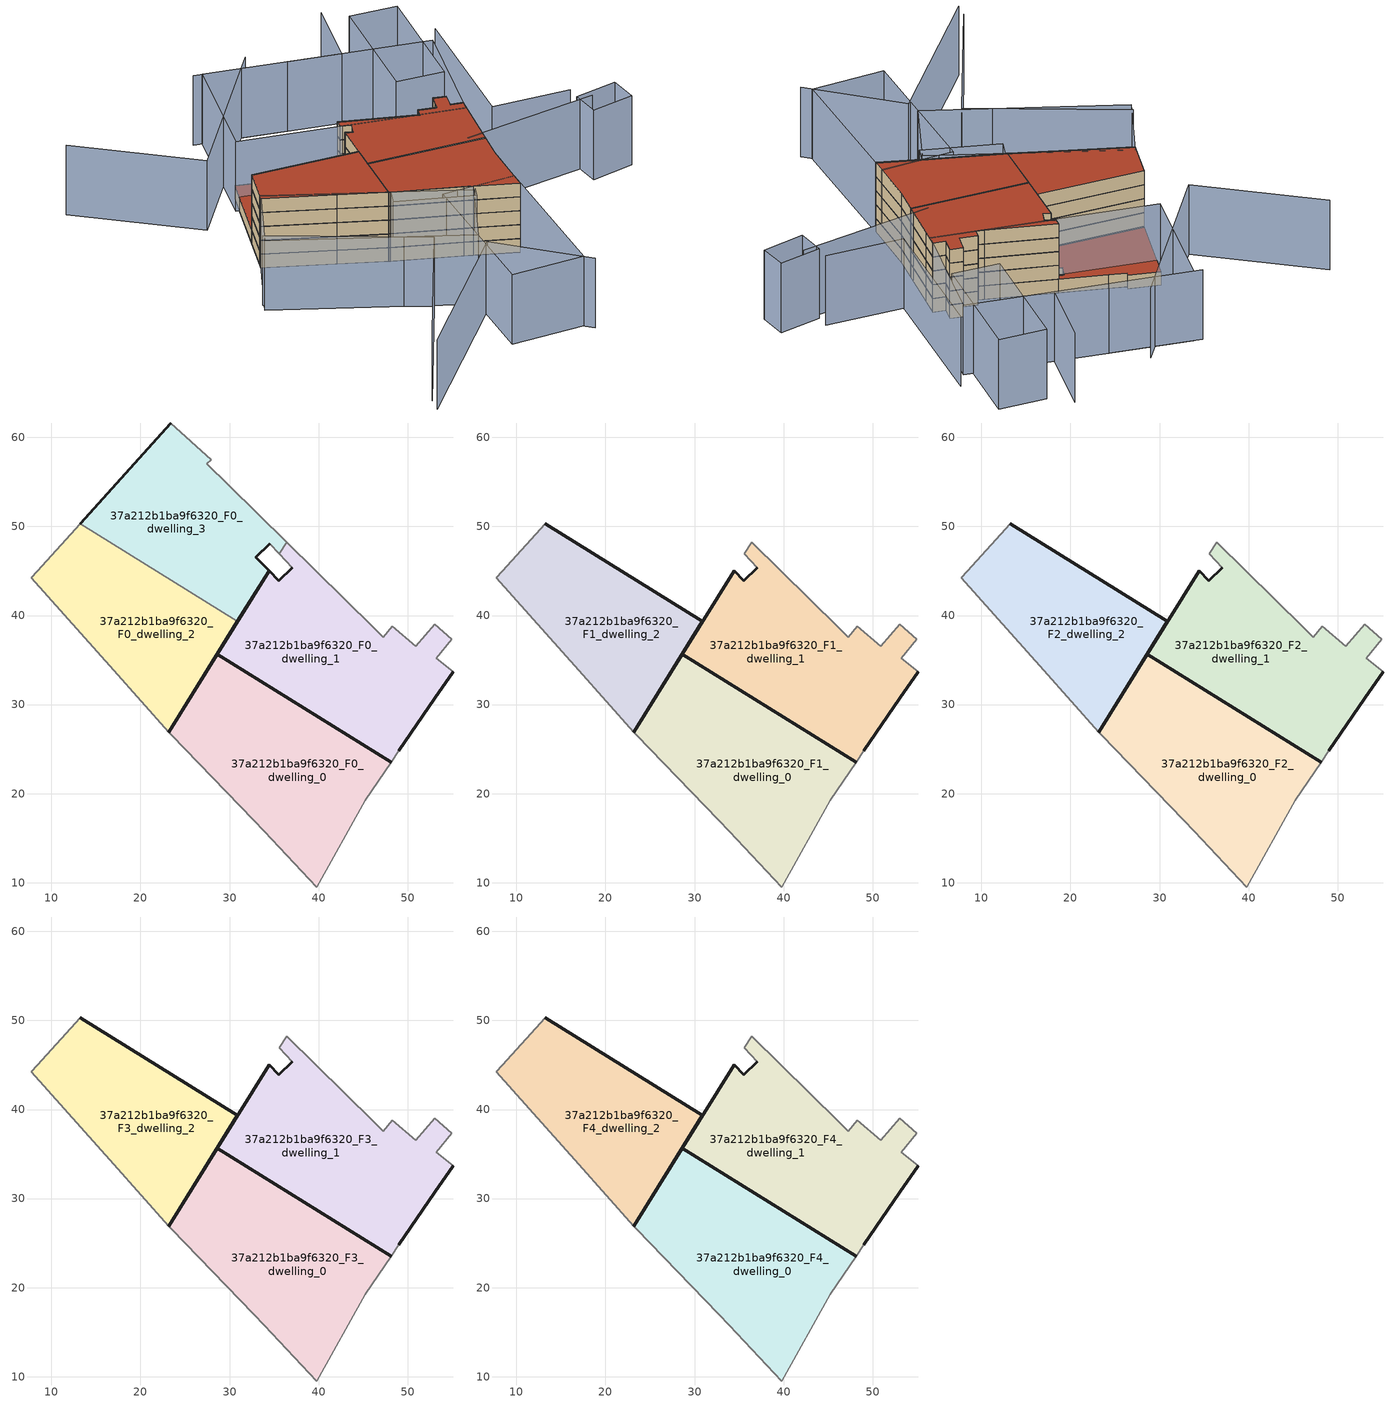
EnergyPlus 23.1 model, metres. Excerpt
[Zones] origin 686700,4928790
37a212b1ba9f6320_F0_dwelling_0
 floor ground (EU_floor_Construction): 39.77,9.52 45.21,19.27 48.15,23.55 28.62,35.67 23.18,26.9 23.45,26.6 32.73,16.99 33.89,15.79 z0
 wall outside (EU_wall_Construction): 23.18,26.9 28.62,35.67 48.15,23.55 z0:3
 wall adiabatic (EU_wall_Construction): 48.15,23.55 45.21,19.27 39.77,9.52 33.89,15.79 32.73,16.99 23.45,26.6 23.18,26.9 z0:3
37a212b1ba9f6320_F0_dwelling_1
 floor ground (EU_floor_Construction): 49,24.79 53.06,30.7 55.1,33.68 53.23,35.19 54.98,37.34 53.02,39 51.97,37.78 50.92,36.56 48.29,38.81 47.24,37.57 46.17,38.63 36.42,48.22 35.6,46.91 37.06,45.38 35.52,43.91 34.44,45.04 28.62,35.67 48.15,23.55 z0
 wall outside (EU_wall_Construction): 55.1,33.68 53.06,30.7 49,24.79 / 48.15,23.55 28.62,35.67 34.44,45.04 35.52,43.91 37.06,45.38 z0:3
 wall adiabatic (EU_wall_Construction): 37.06,45.38 35.6,46.91 36.41,48.22 / 36.42,48.22 46.17,38.63 47.24,37.57 48.29,38.81 50.92,36.56 51.97,37.78 53.02,39 54.98,37.34 53.23,35.19 55.1,33.68 / 49,24.79 48.15,23.55 z0:3
37a212b1ba9f6320_F0_dwelling_2
 floor ground (EU_floor_Construction): 23.18,26.9 30.89,39.33 13.21,50.3 8.42,44.97 7.75,44.22 16.99,33.86 z0
 wall outside (EU_wall_Construction): 30.89,39.33 23.18,26.9 z0:3
 wall adiabatic (EU_wall_Construction): 23.18,26.9 16.99,33.86 7.75,44.22 8.42,44.97 13.21,50.3 z0:3
 wall to 37a212b1ba9f6320_F0_dwelling_3 (EU_wall_Construction): 13.21,50.3 30.89,39.33 z0:3
37a212b1ba9f6320_F0_dwelling_3
 floor ground (EU_floor_Construction): 30.89,39.33 34.44,45.04 32.97,46.56 34.52,48.04 35.6,46.91 36.42,48.22 29.89,54.64 27.46,57.03 27.97,57.48 23.38,61.61 13.21,50.3 z0
 wall outside (EU_wall_Construction): 34.52,48.04 32.97,46.56 34.44,45.04 30.89,39.33 / 13.21,50.3 23.38,61.61 z0:3
 wall adiabatic (EU_wall_Construction): 23.38,61.61 27.97,57.48 27.46,57.03 29.89,54.64 36.42,48.22 35.6,46.91 34.52,48.04 z0:3
 roof outside (EU_roof_Construction): 27.97,57.48 27.46,57.03 29.89,54.64 36.42,48.22 35.6,46.91 34.52,48.04 32.97,46.56 34.44,45.04 30.89,39.33 13.21,50.3 23.38,61.61 z3
37a212b1ba9f6320_F1_dwelling_0
 floor to 37a212b1ba9f6320_F0_dwelling_0 (EU_floor_Construction): 39.77,9.52 45.21,19.27 48.15,23.55 28.62,35.67 23.18,26.9 23.45,26.6 32.73,16.99 33.88,15.79 z3
 wall outside (EU_wall_Construction): 23.18,26.9 28.62,35.67 48.15,23.55 z3:6
 wall adiabatic (EU_wall_Construction): 48.15,23.55 45.21,19.27 39.77,9.52 33.89,15.79 32.73,16.99 23.45,26.6 23.18,26.9 z3:6
37a212b1ba9f6320_F1_dwelling_1
 floor to 37a212b1ba9f6320_F0_dwelling_1 (EU_floor_Construction): 49,24.79 53.06,30.7 55.1,33.68 53.23,35.19 54.98,37.34 53.02,39 51.97,37.78 50.92,36.56 48.29,38.81 47.24,37.57 46.17,38.63 36.42,48.22 35.6,46.91 37.06,45.38 35.52,43.91 34.44,45.04 28.62,35.67 48.15,23.55 z3
 wall outside (EU_wall_Construction): 55.1,33.68 53.06,30.7 49,24.79 / 48.15,23.55 28.62,35.67 34.44,45.04 35.52,43.91 37.06,45.38 z3:6
 wall adiabatic (EU_wall_Construction): 37.06,45.38 35.6,46.91 36.42,48.22 46.17,38.63 47.24,37.57 48.29,38.81 50.92,36.56 51.97,37.78 53.02,39 54.98,37.34 53.23,35.19 55.1,33.68 / 49,24.79 48.15,23.55 z3:6
37a212b1ba9f6320_F1_dwelling_2
 floor to 37a212b1ba9f6320_F0_dwelling_2 (EU_floor_Construction): 23.18,26.9 30.89,39.33 13.21,50.3 8.42,44.97 7.75,44.22 16.99,33.86 z3
 wall outside (EU_wall_Construction): 13.21,50.3 30.89,39.33 23.18,26.9 z3:6
 wall adiabatic (EU_wall_Construction): 23.18,26.9 16.99,33.86 7.75,44.22 8.42,44.97 13.21,50.3 z3:6
37a212b1ba9f6320_F2_dwelling_0
 floor to 37a212b1ba9f6320_F1_dwelling_0 (EU_floor_Construction): 39.77,9.52 45.21,19.27 48.15,23.55 28.62,35.67 23.18,26.9 23.45,26.6 32.73,16.99 33.88,15.79 z6
 wall outside (EU_wall_Construction): 23.18,26.9 28.62,35.67 48.15,23.55 z6:9
 wall adiabatic (EU_wall_Construction): 48.15,23.55 45.21,19.27 39.77,9.52 33.89,15.79 32.73,16.99 23.45,26.6 23.18,26.9 z6:9
37a212b1ba9f6320_F2_dwelling_1
 floor to 37a212b1ba9f6320_F1_dwelling_1 (EU_floor_Construction): 49,24.79 53.06,30.7 55.1,33.68 53.23,35.19 54.98,37.34 53.02,39 51.97,37.78 50.92,36.56 48.29,38.81 47.24,37.57 46.17,38.63 36.42,48.22 35.6,46.91 37.06,45.38 35.52,43.91 34.44,45.04 28.62,35.67 48.15,23.55 z6
 wall outside (EU_wall_Construction): 55.1,33.68 53.06,30.7 49,24.79 / 48.15,23.55 28.62,35.67 34.44,45.04 35.52,43.91 37.06,45.38 z6:9
 wall adiabatic (EU_wall_Construction): 37.06,45.38 35.6,46.91 36.42,48.22 46.17,38.63 47.24,37.57 48.29,38.81 50.92,36.56 51.97,37.78 53.02,39 54.98,37.34 53.23,35.19 55.1,33.68 / 49,24.79 48.15,23.55 z6:9
37a212b1ba9f6320_F2_dwelling_2
 floor to 37a212b1ba9f6320_F1_dwelling_2 (EU_floor_Construction): 23.18,26.9 30.89,39.33 13.21,50.3 8.42,44.97 7.75,44.22 16.99,33.86 z6
 wall outside (EU_wall_Construction): 13.21,50.3 30.89,39.33 23.18,26.9 z6:9
 wall adiabatic (EU_wall_Construction): 23.18,26.9 16.99,33.86 7.75,44.22 8.42,44.97 13.21,50.3 z6:9
37a212b1ba9f6320_F3_dwelling_0
 floor to 37a212b1ba9f6320_F2_dwelling_0 (EU_floor_Construction): 39.77,9.52 45.21,19.27 48.15,23.55 28.62,35.67 23.18,26.9 23.45,26.6 32.73,16.99 33.88,15.79 z9
 wall outside (EU_wall_Construction): 23.18,26.9 28.62,35.67 48.15,23.55 z9:12
 wall adiabatic (EU_wall_Construction): 48.15,23.55 45.21,19.27 39.77,9.52 33.89,15.79 32.73,16.99 23.45,26.6 23.18,26.9 z9:12
37a212b1ba9f6320_F3_dwelling_1
 floor to 37a212b1ba9f6320_F2_dwelling_1 (EU_floor_Construction): 49,24.79 53.06,30.7 55.1,33.68 53.23,35.19 54.98,37.34 53.02,39 51.97,37.78 50.92,36.56 48.29,38.81 47.24,37.57 46.17,38.63 36.42,48.22 35.6,46.91 37.06,45.38 35.52,43.91 34.44,45.04 28.62,35.67 48.15,23.55 z9
 wall outside (EU_wall_Construction): 55.1,33.68 53.06,30.7 49,24.79 / 48.15,23.55 28.62,35.67 34.44,45.04 35.52,43.91 37.06,45.38 z9:12
 wall adiabatic (EU_wall_Construction): 37.06,45.38 35.6,46.91 36.42,48.22 46.17,38.63 47.24,37.57 48.29,38.81 50.92,36.56 51.97,37.78 53.02,39 54.98,37.34 53.23,35.19 55.1,33.68 / 49,24.79 48.15,23.55 z9:12
37a212b1ba9f6320_F3_dwelling_2
 floor to 37a212b1ba9f6320_F2_dwelling_2 (EU_floor_Construction): 23.18,26.9 30.89,39.33 13.21,50.3 8.42,44.97 7.75,44.22 16.99,33.86 z9
 wall outside (EU_wall_Construction): 13.21,50.3 30.89,39.33 23.18,26.9 z9:12
 wall adiabatic (EU_wall_Construction): 23.18,26.9 16.99,33.86 7.75,44.22 8.42,44.97 13.21,50.3 z9:12
37a212b1ba9f6320_F4_dwelling_0
 floor to 37a212b1ba9f6320_F3_dwelling_0 (EU_floor_Construction): 39.77,9.52 45.21,19.27 48.15,23.55 28.62,35.67 23.18,26.9 23.45,26.6 32.73,16.99 33.88,15.79 z12
 wall outside (EU_wall_Construction): 23.18,26.9 28.62,35.67 48.15,23.55 z12:15
 wall adiabatic (EU_wall_Construction): 48.15,23.55 45.21,19.27 39.77,9.52 33.89,15.79 32.73,16.99 23.45,26.6 23.18,26.9 z12:15
 roof outside (EU_roof_Construction): 48.15,23.55 45.21,19.27 39.77,9.52 33.89,15.79 32.73,16.99 23.45,26.6 23.18,26.9 28.62,35.67 z15
37a212b1ba9f6320_F4_dwelling_1
 floor to 37a212b1ba9f6320_F3_dwelling_1 (EU_floor_Construction): 49,24.79 53.06,30.7 55.1,33.68 53.23,35.19 54.98,37.34 53.02,39 51.97,37.78 50.92,36.56 48.29,38.81 47.24,37.57 46.17,38.63 36.42,48.22 35.6,46.91 37.06,45.38 35.52,43.91 34.44,45.04 28.62,35.67 48.15,23.55 z12
 wall outside (EU_wall_Construction): 55.1,33.68 53.06,30.7 49,24.79 / 48.15,23.55 28.62,35.67 34.44,45.04 35.52,43.91 37.06,45.38 z12:15
 wall adiabatic (EU_wall_Construction): 37.06,45.38 35.6,46.91 36.42,48.22 46.17,38.63 47.24,37.57 48.29,38.81 50.92,36.56 51.97,37.78 53.02,39 54.98,37.34 53.23,35.19 55.1,33.68 / 49,24.79 48.15,23.55 z12:15
 roof outside (EU_roof_Construction): 53.02,39 54.98,37.34 53.23,35.19 55.1,33.68 53.06,30.7 49,24.79 48.15,23.55 28.62,35.67 34.44,45.04 35.52,43.91 37.06,45.38 35.6,46.91 36.42,48.22 46.17,38.63 47.24,37.57 48.29,38.81 50.92,36.56 51.97,37.78 z15
37a212b1ba9f6320_F4_dwelling_2
 floor to 37a212b1ba9f6320_F3_dwelling_2 (EU_floor_Construction): 23.18,26.9 30.89,39.33 13.21,50.3 8.42,44.97 7.75,44.22 16.99,33.86 z12
 wall outside (EU_wall_Construction): 13.21,50.3 30.89,39.33 23.18,26.9 z12:15
 wall adiabatic (EU_wall_Construction): 23.18,26.9 16.99,33.86 7.75,44.22 8.42,44.97 13.21,50.3 z12:15
 roof outside (EU_roof_Construction): 30.89,39.33 23.18,26.9 16.99,33.86 7.75,44.22 8.42,44.97 13.21,50.3 z15
shading: -10.74,-9.01 20.64,2.9 / 20.64,2.9 27.83,-16.04 / 46.11,26.04 70.82,16.24 / 69.9,20.5 56.97,28.54 / 56.97,28.54 71.68,52.18 / -1.92,36.72 16.16,11.46 / 16.16,11.46 -9.15,-6.66 / 43.72,74.17 12.16,59.5 / 12.16,59.5 1.19,83.08 / 63.67,71.8 54.95,60.86 / 54.95,60.86 33.22,78.19 / 74.97,10.47 67.01,13.13 / 67.01,13.13 68.71,18.23 / 68.71,18.23 76.67,15.56 / 76.67,15.56 74.97,10.47 / 41.06,11.91 27.06,-14.02 / 27.06,-14.02 14.53,-7.26 / 14.53,-7.26 28.54,18.68 / 28.54,18.68 41.06,11.91 / 21.16,24.35 23.45,26.6 / 23.45,26.6 34.14,15.72 / 34.14,15.72 31.86,13.47 / 31.86,13.47 21.16,24.35 / 21.46,5.57 -3,35.41 / -3,35.41 8.5,44.84 / 8.5,44.84 32.96,15 / 32.96,15 21.46,5.57 / 34.57,77.11 68.29,50.22 / 68.29,50.22 53.95,32.22 / 53.95,32.22 20.22,59.11 / 20.22,59.11 34.57,77.11 / 73.62,62.16 61.2,42.44 / 61.2,42.44 53.35,47.38 / 53.35,47.38 65.77,67.1 / 65.77,67.1 73.62,62.16 z0:15
[Building]
EU S2 Campaign: North Axis=0; Terrain=City; Solar Distribution=FullExterior
[Site:Location]
Bologna: Latitude=44.5; Longitude=11.25; Time Zone=1; Elevation=37
[SizingPeriod:WeatherFileDays]
AnnualSizingPeriod: Begin Month=1; Begin Day of Month=1; End Month=12; End Day of Month=31; Day of Week for Start Day=Monday; Use Weather File Daylight Saving Period=No; Use Weather File Rain and Snow Indicators=No
[MATERIAL]
EU_InternalMass_Material: Roughness=MediumRough; Thickness=0.1; Conductivity=1; Density=1800; Specific Heat=900; Thermal Absorptance=0.9; Solar Absorptance=0.7; Visible Absorptance=0.7
[MATERIAL:NOMASS] Roughness=MediumRough; Thermal Absorptance=0.9; Solar Absorptance=0.7; Visible Absorptance=0.7
Name | Thermal Resistance
EU_wall_NoMass | 0.905828
EU_roof_NoMass | 0.37593
EU_floor_NoMass | 0.67114
[CONSTRUCTION]
EU_wall_Construction: EU_wall_NoMass
EU_roof_Construction: EU_roof_NoMass
EU_floor_Construction: EU_floor_NoMass
EU_InternalMass_Construction: EU_InternalMass_Material
[ZONE] Type=1; Multiplier=1; Ceiling Height=autocalculate; Floor Area=autocalculate; Part of Total Floor Area=Yes
Name | Volume
37a212b1ba9f6320_F0_dwelling_0 | 913.439
37a212b1ba9f6320_F1_dwelling_0; 37a212b1ba9f6320_F2_dwelling_0; 37a212b1ba9f6320_F3_dwelling_0; 37a212b1ba9f6320_F4_dwelling_0 | 913.44
37a212b1ba9f6320_F0_dwelling_1 | 913.422
37a212b1ba9f6320_F1_dwelling_1; 37a212b1ba9f6320_F2_dwelling_1; 37a212b1ba9f6320_F3_dwelling_1; 37a212b1ba9f6320_F4_dwelling_1 | 913.42
37a212b1ba9f6320_F0_dwelling_2 | 739.003
37a212b1ba9f6320_F1_dwelling_2; 37a212b1ba9f6320_F2_dwelling_2; 37a212b1ba9f6320_F3_dwelling_2; 37a212b1ba9f6320_F4_dwelling_2 | 739.004
37a212b1ba9f6320_F0_dwelling_3 | 738.944
[INTERNALMASS] Construction=EU_InternalMass_Construction
Name | Zone or ZoneList | Surface Area
37a212b1ba9f6320_F0_dwelling_0_EU_InternalMass | 37a212b1ba9f6320_F0_dwelling_0 | 304.48
37a212b1ba9f6320_F0_dwelling_1_EU_InternalMass | 37a212b1ba9f6320_F0_dwelling_1 | 304.474
37a212b1ba9f6320_F0_dwelling_2_EU_InternalMass | 37a212b1ba9f6320_F0_dwelling_2 | 246.334
37a212b1ba9f6320_F0_dwelling_3_EU_InternalMass | 37a212b1ba9f6320_F0_dwelling_3 | 246.315
37a212b1ba9f6320_F1_dwelling_0_EU_InternalMass | 37a212b1ba9f6320_F1_dwelling_0 | 367.186
37a212b1ba9f6320_F1_dwelling_1_EU_InternalMass | 37a212b1ba9f6320_F1_dwelling_1 | 283.773
37a212b1ba9f6320_F1_dwelling_2_EU_InternalMass | 37a212b1ba9f6320_F1_dwelling_2 | 450.64
37a212b1ba9f6320_F2_dwelling_0_EU_InternalMass | 37a212b1ba9f6320_F2_dwelling_0 | 367.186
37a212b1ba9f6320_F2_dwelling_1_EU_InternalMass | 37a212b1ba9f6320_F2_dwelling_1 | 283.773
37a212b1ba9f6320_F2_dwelling_2_EU_InternalMass | 37a212b1ba9f6320_F2_dwelling_2 | 450.64
37a212b1ba9f6320_F3_dwelling_0_EU_InternalMass | 37a212b1ba9f6320_F3_dwelling_0 | 367.186
37a212b1ba9f6320_F3_dwelling_1_EU_InternalMass | 37a212b1ba9f6320_F3_dwelling_1 | 283.773
37a212b1ba9f6320_F3_dwelling_2_EU_InternalMass | 37a212b1ba9f6320_F3_dwelling_2 | 450.64
37a212b1ba9f6320_F4_dwelling_0_EU_InternalMass | 37a212b1ba9f6320_F4_dwelling_0 | 367.186
37a212b1ba9f6320_F4_dwelling_1_EU_InternalMass | 37a212b1ba9f6320_F4_dwelling_1 | 283.773
37a212b1ba9f6320_F4_dwelling_2_EU_InternalMass | 37a212b1ba9f6320_F4_dwelling_2 | 450.64
[OTHEREQUIPMENT] Fuel Type=Electricity; Design Level Calculation Method=Watts/Area; Power per Zone Floor Area=1; Fraction Latent=0; Fraction Radiant=0; Fraction Lost=0; Carbon Dioxide Generation Rate=0; EndUse Subcategory=EU_Step8_InternalGains
Name | Zone or ZoneList or Space or SpaceList | Schedule
EU_Step8_InternalGain_37a212b1ba9f6320_F0_dwelling_0_f000 | 37a212b1ba9f6320_F0_dwelling_0 | EU_Step8_GainSchedule_37a212b1ba9f6320_F0_dwelling_0_f000
EU_Step8_InternalGain_37a212b1ba9f6320_F0_dwelling_1_f000 | 37a212b1ba9f6320_F0_dwelling_1 | EU_Step8_GainSchedule_37a212b1ba9f6320_F0_dwelling_1_f000
EU_Step8_InternalGain_37a212b1ba9f6320_F0_dwelling_2_f000 | 37a212b1ba9f6320_F0_dwelling_2 | EU_Step8_GainSchedule_37a212b1ba9f6320_F0_dwelling_2_f000
EU_Step8_InternalGain_37a212b1ba9f6320_F0_dwelling_3_f000 | 37a212b1ba9f6320_F0_dwelling_3 | EU_Step8_GainSchedule_37a212b1ba9f6320_F0_dwelling_3_f000
EU_Step8_InternalGain_37a212b1ba9f6320_F1_dwelling_0_f000 | 37a212b1ba9f6320_F1_dwelling_0 | EU_Step8_GainSchedule_37a212b1ba9f6320_F1_dwelling_0_f000
EU_Step8_InternalGain_37a212b1ba9f6320_F1_dwelling_1_f000 | 37a212b1ba9f6320_F1_dwelling_1 | EU_Step8_GainSchedule_37a212b1ba9f6320_F1_dwelling_1_f000
EU_Step8_InternalGain_37a212b1ba9f6320_F1_dwelling_2_f000 | 37a212b1ba9f6320_F1_dwelling_2 | EU_Step8_GainSchedule_37a212b1ba9f6320_F1_dwelling_2_f000
EU_Step8_InternalGain_37a212b1ba9f6320_F2_dwelling_0_f000 | 37a212b1ba9f6320_F2_dwelling_0 | EU_Step8_GainSchedule_37a212b1ba9f6320_F2_dwelling_0_f000
EU_Step8_InternalGain_37a212b1ba9f6320_F2_dwelling_1_f000 | 37a212b1ba9f6320_F2_dwelling_1 | EU_Step8_GainSchedule_37a212b1ba9f6320_F2_dwelling_1_f000
EU_Step8_InternalGain_37a212b1ba9f6320_F2_dwelling_2_f000 | 37a212b1ba9f6320_F2_dwelling_2 | EU_Step8_GainSchedule_37a212b1ba9f6320_F2_dwelling_2_f000
EU_Step8_InternalGain_37a212b1ba9f6320_F3_dwelling_0_f000 | 37a212b1ba9f6320_F3_dwelling_0 | EU_Step8_GainSchedule_37a212b1ba9f6320_F3_dwelling_0_f000
EU_Step8_InternalGain_37a212b1ba9f6320_F3_dwelling_1_f000 | 37a212b1ba9f6320_F3_dwelling_1 | EU_Step8_GainSchedule_37a212b1ba9f6320_F3_dwelling_1_f000
EU_Step8_InternalGain_37a212b1ba9f6320_F3_dwelling_2_f000 | 37a212b1ba9f6320_F3_dwelling_2 | EU_Step8_GainSchedule_37a212b1ba9f6320_F3_dwelling_2_f000
EU_Step8_InternalGain_37a212b1ba9f6320_F4_dwelling_0_f000 | 37a212b1ba9f6320_F4_dwelling_0 | EU_Step8_GainSchedule_37a212b1ba9f6320_F4_dwelling_0_f000
EU_Step8_InternalGain_37a212b1ba9f6320_F4_dwelling_1_f000 | 37a212b1ba9f6320_F4_dwelling_1 | EU_Step8_GainSchedule_37a212b1ba9f6320_F4_dwelling_1_f000
EU_Step8_InternalGain_37a212b1ba9f6320_F4_dwelling_2_f000 | 37a212b1ba9f6320_F4_dwelling_2 | EU_Step8_GainSchedule_37a212b1ba9f6320_F4_dwelling_2_f000
[ZONEVENTILATION:DESIGNFLOWRATE] Schedule=EU_AlwaysOn; Design Flow Rate Calculation Method=AirChanges/Hour; Air Changes per Hour=0.73129; Ventilation Type=Natural; Fan Pressure Rise=0; Fan Total Efficiency=1; Constant Term Coefficient=1; Temperature Term Coefficient=0; Velocity Term Coefficient=0; Velocity Squared Term Coefficient=0; Minimum Indoor Temperature=-100; Maximum Indoor Temperature=100; Delta Temperature=-100; Minimum Outdoor Temperature=-100; Maximum Outdoor Temperature=100; Maximum Wind Speed=40
Name | Zone or ZoneList or Space or SpaceList
EU_ConstantAir_37a212b1ba9f6320_F0_dwelling_0 | 37a212b1ba9f6320_F0_dwelling_0
EU_ConstantAir_37a212b1ba9f6320_F0_dwelling_1 | 37a212b1ba9f6320_F0_dwelling_1
EU_ConstantAir_37a212b1ba9f6320_F0_dwelling_2 | 37a212b1ba9f6320_F0_dwelling_2
EU_ConstantAir_37a212b1ba9f6320_F0_dwelling_3 | 37a212b1ba9f6320_F0_dwelling_3
EU_ConstantAir_37a212b1ba9f6320_F1_dwelling_0 | 37a212b1ba9f6320_F1_dwelling_0
EU_ConstantAir_37a212b1ba9f6320_F1_dwelling_1 | 37a212b1ba9f6320_F1_dwelling_1
EU_ConstantAir_37a212b1ba9f6320_F1_dwelling_2 | 37a212b1ba9f6320_F1_dwelling_2
EU_ConstantAir_37a212b1ba9f6320_F2_dwelling_0 | 37a212b1ba9f6320_F2_dwelling_0
EU_ConstantAir_37a212b1ba9f6320_F2_dwelling_1 | 37a212b1ba9f6320_F2_dwelling_1
EU_ConstantAir_37a212b1ba9f6320_F2_dwelling_2 | 37a212b1ba9f6320_F2_dwelling_2
EU_ConstantAir_37a212b1ba9f6320_F3_dwelling_0 | 37a212b1ba9f6320_F3_dwelling_0
EU_ConstantAir_37a212b1ba9f6320_F3_dwelling_1 | 37a212b1ba9f6320_F3_dwelling_1
EU_ConstantAir_37a212b1ba9f6320_F3_dwelling_2 | 37a212b1ba9f6320_F3_dwelling_2
EU_ConstantAir_37a212b1ba9f6320_F4_dwelling_0 | 37a212b1ba9f6320_F4_dwelling_0
EU_ConstantAir_37a212b1ba9f6320_F4_dwelling_1 | 37a212b1ba9f6320_F4_dwelling_1
EU_ConstantAir_37a212b1ba9f6320_F4_dwelling_2 | 37a212b1ba9f6320_F4_dwelling_2
[HVACTEMPLATE:THERMOSTAT] Constant Heating Setpoint=20; Constant Cooling Setpoint=50
EU_HeatOnly_37a212b1ba9f6320_F0_dwelling_0; EU_HeatOnly_37a212b1ba9f6320_F0_dwelling_1; EU_HeatOnly_37a212b1ba9f6320_F0_dwelling_2; EU_HeatOnly_37a212b1ba9f6320_F0_dwelling_3; EU_HeatOnly_37a212b1ba9f6320_F1_dwelling_0; EU_HeatOnly_37a212b1ba9f6320_F1_dwelling_1; EU_HeatOnly_37a212b1ba9f6320_F1_dwelling_2; EU_HeatOnly_37a212b1ba9f6320_F2_dwelling_0; EU_HeatOnly_37a212b1ba9f6320_F2_dwelling_1; EU_HeatOnly_37a212b1ba9f6320_F2_dwelling_2; EU_HeatOnly_37a212b1ba9f6320_F3_dwelling_0; EU_HeatOnly_37a212b1ba9f6320_F3_dwelling_1; EU_HeatOnly_37a212b1ba9f6320_F3_dwelling_2; EU_HeatOnly_37a212b1ba9f6320_F4_dwelling_0; EU_HeatOnly_37a212b1ba9f6320_F4_dwelling_1; EU_HeatOnly_37a212b1ba9f6320_F4_dwelling_2
[HVACTEMPLATE:ZONE:IDEALLOADSAIRSYSTEM] System Availability Schedule=EU_AlwaysOn; Maximum Heating Supply Air Temperature=50; Minimum Cooling Supply Air Temperature=13; Maximum Heating Supply Air Humidity Ratio=0.0156; Minimum Cooling Supply Air Humidity Ratio=0.0077; Heating Limit=NoLimit; Cooling Limit=NoLimit; Heating Availability Schedule=EU_AlwaysOn; Cooling Availability Schedule=EU_CoolingOff; Dehumidification Control Type=ConstantSensibleHeatRatio; Cooling Sensible Heat Ratio=0.7; Dehumidification Setpoint=60; Humidification Control Type=None; Humidification Setpoint=30; Outdoor Air Method=None; Outdoor Air Flow Rate per Person=0.00944; Outdoor Air Flow Rate per Zone Floor Area=0; Outdoor Air Flow Rate per Zone=0; Demand Controlled Ventilation Type=None; Outdoor Air Economizer Type=NoEconomizer; Heat Recovery Type=None; Sensible Heat Recovery Effectiveness=0.7; Latent Heat Recovery Effectiveness=0.65
Name | Template Thermostat
37a212b1ba9f6320_F0_dwelling_0 | EU_HeatOnly_37a212b1ba9f6320_F0_dwelling_0
37a212b1ba9f6320_F0_dwelling_1 | EU_HeatOnly_37a212b1ba9f6320_F0_dwelling_1
37a212b1ba9f6320_F0_dwelling_2 | EU_HeatOnly_37a212b1ba9f6320_F0_dwelling_2
37a212b1ba9f6320_F0_dwelling_3 | EU_HeatOnly_37a212b1ba9f6320_F0_dwelling_3
37a212b1ba9f6320_F1_dwelling_0 | EU_HeatOnly_37a212b1ba9f6320_F1_dwelling_0
37a212b1ba9f6320_F1_dwelling_1 | EU_HeatOnly_37a212b1ba9f6320_F1_dwelling_1
37a212b1ba9f6320_F1_dwelling_2 | EU_HeatOnly_37a212b1ba9f6320_F1_dwelling_2
37a212b1ba9f6320_F2_dwelling_0 | EU_HeatOnly_37a212b1ba9f6320_F2_dwelling_0
37a212b1ba9f6320_F2_dwelling_1 | EU_HeatOnly_37a212b1ba9f6320_F2_dwelling_1
37a212b1ba9f6320_F2_dwelling_2 | EU_HeatOnly_37a212b1ba9f6320_F2_dwelling_2
37a212b1ba9f6320_F3_dwelling_0 | EU_HeatOnly_37a212b1ba9f6320_F3_dwelling_0
37a212b1ba9f6320_F3_dwelling_1 | EU_HeatOnly_37a212b1ba9f6320_F3_dwelling_1
37a212b1ba9f6320_F3_dwelling_2 | EU_HeatOnly_37a212b1ba9f6320_F3_dwelling_2
37a212b1ba9f6320_F4_dwelling_0 | EU_HeatOnly_37a212b1ba9f6320_F4_dwelling_0
37a212b1ba9f6320_F4_dwelling_1 | EU_HeatOnly_37a212b1ba9f6320_F4_dwelling_1
37a212b1ba9f6320_F4_dwelling_2 | EU_HeatOnly_37a212b1ba9f6320_F4_dwelling_2
[SIZING:ZONE] Zone Cooling Design Supply Air Temperature Input Method=SupplyAirTemperature; Zone Cooling Design Supply Air Temperature=13; Zone Heating Design Supply Air Temperature Input Method=SupplyAirTemperature; Zone Heating Design Supply Air Temperature=50; Zone Cooling Design Supply Air Humidity Ratio=0.008; Zone Heating Design Supply Air Humidity Ratio=0.008; Cooling Design Air Flow Method=DesignDay; Cooling Design Air Flow Rate=0; Cooling Minimum Air Flow per Zone Floor Area=0.000762; Cooling Minimum Air Flow=0; Cooling Minimum Air Flow Fraction=0.2; Heating Design Air Flow Method=DesignDay; Heating Design Air Flow Rate=0; Heating Maximum Air Flow per Zone Floor Area=0.002032; Heating Maximum Air Flow=0.141576; Heating Maximum Air Flow Fraction=0.3; Account for Dedicated Outdoor Air System=No; Dedicated Outdoor Air System Control Strategy=NeutralSupplyAir; Dedicated Outdoor Air Low Setpoint Temperature for Design=autosize; Dedicated Outdoor Air High Setpoint Temperature for Design=autosize; Zone Load Sizing Method=Sensible Load Only No Latent Load; Zone Latent Cooling Design Supply Air Humidity Ratio Input Method=HumidityRatioDifference; Zone Cooling Design Supply Air Humidity Ratio Difference=0.005; Zone Latent Heating Design Supply Air Humidity Ratio Input Method=HumidityRatioDifference; Zone Humidification Design Supply Air Humidity Ratio Difference=0.005
37a212b1ba9f6320_F0_dwelling_0; 37a212b1ba9f6320_F0_dwelling_1; 37a212b1ba9f6320_F0_dwelling_2; 37a212b1ba9f6320_F0_dwelling_3; 37a212b1ba9f6320_F1_dwelling_0; 37a212b1ba9f6320_F1_dwelling_1; 37a212b1ba9f6320_F1_dwelling_2; 37a212b1ba9f6320_F2_dwelling_0; 37a212b1ba9f6320_F2_dwelling_1; 37a212b1ba9f6320_F2_dwelling_2; 37a212b1ba9f6320_F3_dwelling_0; 37a212b1ba9f6320_F3_dwelling_1; 37a212b1ba9f6320_F3_dwelling_2; 37a212b1ba9f6320_F4_dwelling_0; 37a212b1ba9f6320_F4_dwelling_1; 37a212b1ba9f6320_F4_dwelling_2
[SCHEDULE:CONSTANT]
Name | Hourly Value
EU_AlwaysOn | 1
EU_CoolingOff | 0
[SCHEDULE:FILE] Column Number=1; Rows to Skip at Top=0; Number of Hours of Data=8760; Column Separator=Comma; Interpolate to Timestep=No; Minutes per Item=60; Adjust Schedule for Daylight Savings=Yes
Name | File
EU_Step8_GainSchedule_37a212b1ba9f6320_F0_dwelling_0_f000 | ../../schedules/37a212b1ba9f6320/37a212b1ba9f6320_F0_dwelling_0_f000_gain.csv
EU_Step8_GainSchedule_37a212b1ba9f6320_F0_dwelling_1_f000 | ../../schedules/37a212b1ba9f6320/37a212b1ba9f6320_F0_dwelling_1_f000_gain.csv
EU_Step8_GainSchedule_37a212b1ba9f6320_F0_dwelling_2_f000 | ../../schedules/37a212b1ba9f6320/37a212b1ba9f6320_F0_dwelling_2_f000_gain.csv
EU_Step8_GainSchedule_37a212b1ba9f6320_F0_dwelling_3_f000 | ../../schedules/37a212b1ba9f6320/37a212b1ba9f6320_F0_dwelling_3_f000_gain.csv
EU_Step8_GainSchedule_37a212b1ba9f6320_F1_dwelling_0_f000 | ../../schedules/37a212b1ba9f6320/37a212b1ba9f6320_F1_dwelling_0_f000_gain.csv
EU_Step8_GainSchedule_37a212b1ba9f6320_F1_dwelling_1_f000 | ../../schedules/37a212b1ba9f6320/37a212b1ba9f6320_F1_dwelling_1_f000_gain.csv
EU_Step8_GainSchedule_37a212b1ba9f6320_F1_dwelling_2_f000 | ../../schedules/37a212b1ba9f6320/37a212b1ba9f6320_F1_dwelling_2_f000_gain.csv
EU_Step8_GainSchedule_37a212b1ba9f6320_F2_dwelling_0_f000 | ../../schedules/37a212b1ba9f6320/37a212b1ba9f6320_F2_dwelling_0_f000_gain.csv
EU_Step8_GainSchedule_37a212b1ba9f6320_F2_dwelling_1_f000 | ../../schedules/37a212b1ba9f6320/37a212b1ba9f6320_F2_dwelling_1_f000_gain.csv
EU_Step8_GainSchedule_37a212b1ba9f6320_F2_dwelling_2_f000 | ../../schedules/37a212b1ba9f6320/37a212b1ba9f6320_F2_dwelling_2_f000_gain.csv
EU_Step8_GainSchedule_37a212b1ba9f6320_F3_dwelling_0_f000 | ../../schedules/37a212b1ba9f6320/37a212b1ba9f6320_F3_dwelling_0_f000_gain.csv
EU_Step8_GainSchedule_37a212b1ba9f6320_F3_dwelling_1_f000 | ../../schedules/37a212b1ba9f6320/37a212b1ba9f6320_F3_dwelling_1_f000_gain.csv
EU_Step8_GainSchedule_37a212b1ba9f6320_F3_dwelling_2_f000 | ../../schedules/37a212b1ba9f6320/37a212b1ba9f6320_F3_dwelling_2_f000_gain.csv
EU_Step8_GainSchedule_37a212b1ba9f6320_F4_dwelling_0_f000 | ../../schedules/37a212b1ba9f6320/37a212b1ba9f6320_F4_dwelling_0_f000_gain.csv
EU_Step8_GainSchedule_37a212b1ba9f6320_F4_dwelling_1_f000 | ../../schedules/37a212b1ba9f6320/37a212b1ba9f6320_F4_dwelling_1_f000_gain.csv
EU_Step8_GainSchedule_37a212b1ba9f6320_F4_dwelling_2_f000 | ../../schedules/37a212b1ba9f6320/37a212b1ba9f6320_F4_dwelling_2_f000_gain.csv
